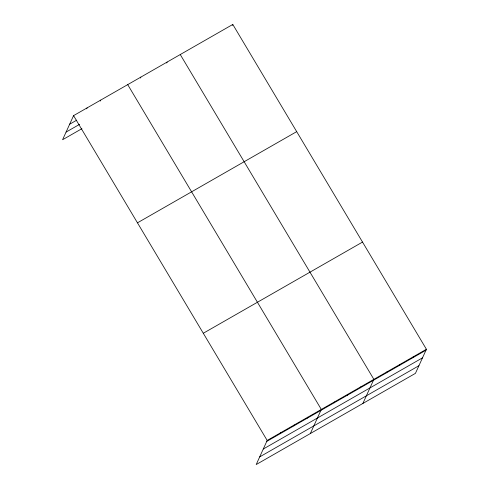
<?xml version="1.0" encoding="UTF-8"?>
<svg xmlns="http://www.w3.org/2000/svg" width="489" height="489" viewBox="0 0 489 489"><rect width="100%" height="100%" fill="white"/><g stroke="black" fill="none" stroke-linecap="round" stroke-linejoin="round"><path stroke-width="0.73" d="M426.414 349.262L267.183 440.448L256.199 464.55L415.43 373.364L426.414 349.262L232.801 24.45L73.57 115.636L62.586 139.738L81.92 128.662M86.675 108.821L87.103 107.886M100.208 101.07L100.636 100.135M140.416 78.051L140.844 77.109M166.688 63.002L167.116 62.066M232.367 25.391L232.801 24.45M280.295 433.639L280.723 432.698M293.828 425.888L294.256 424.947M307.361 418.138L307.789 417.196M310.338 433.547L321.322 409.446L127.708 84.634M334.03 402.863L334.464 401.921M347.172 395.338L347.6 394.397M360.307 387.814L360.735 386.878M362.887 403.456L373.871 379.354L180.252 54.542M386.579 372.771L387.007 371.829M399.715 365.246L400.143 364.305M412.85 357.728L413.278 356.787M69.658 124.218L76.749 120.16M66.064 132.091L79.603 124.34M137.464 222.825L296.695 131.639M203.29 333.26L362.52 242.073M266.756 441.39L425.986 350.203M263.271 449.03L422.502 357.844M259.683 456.903L418.914 365.723M73.57 115.636L267.183 440.448"/></g></svg>
